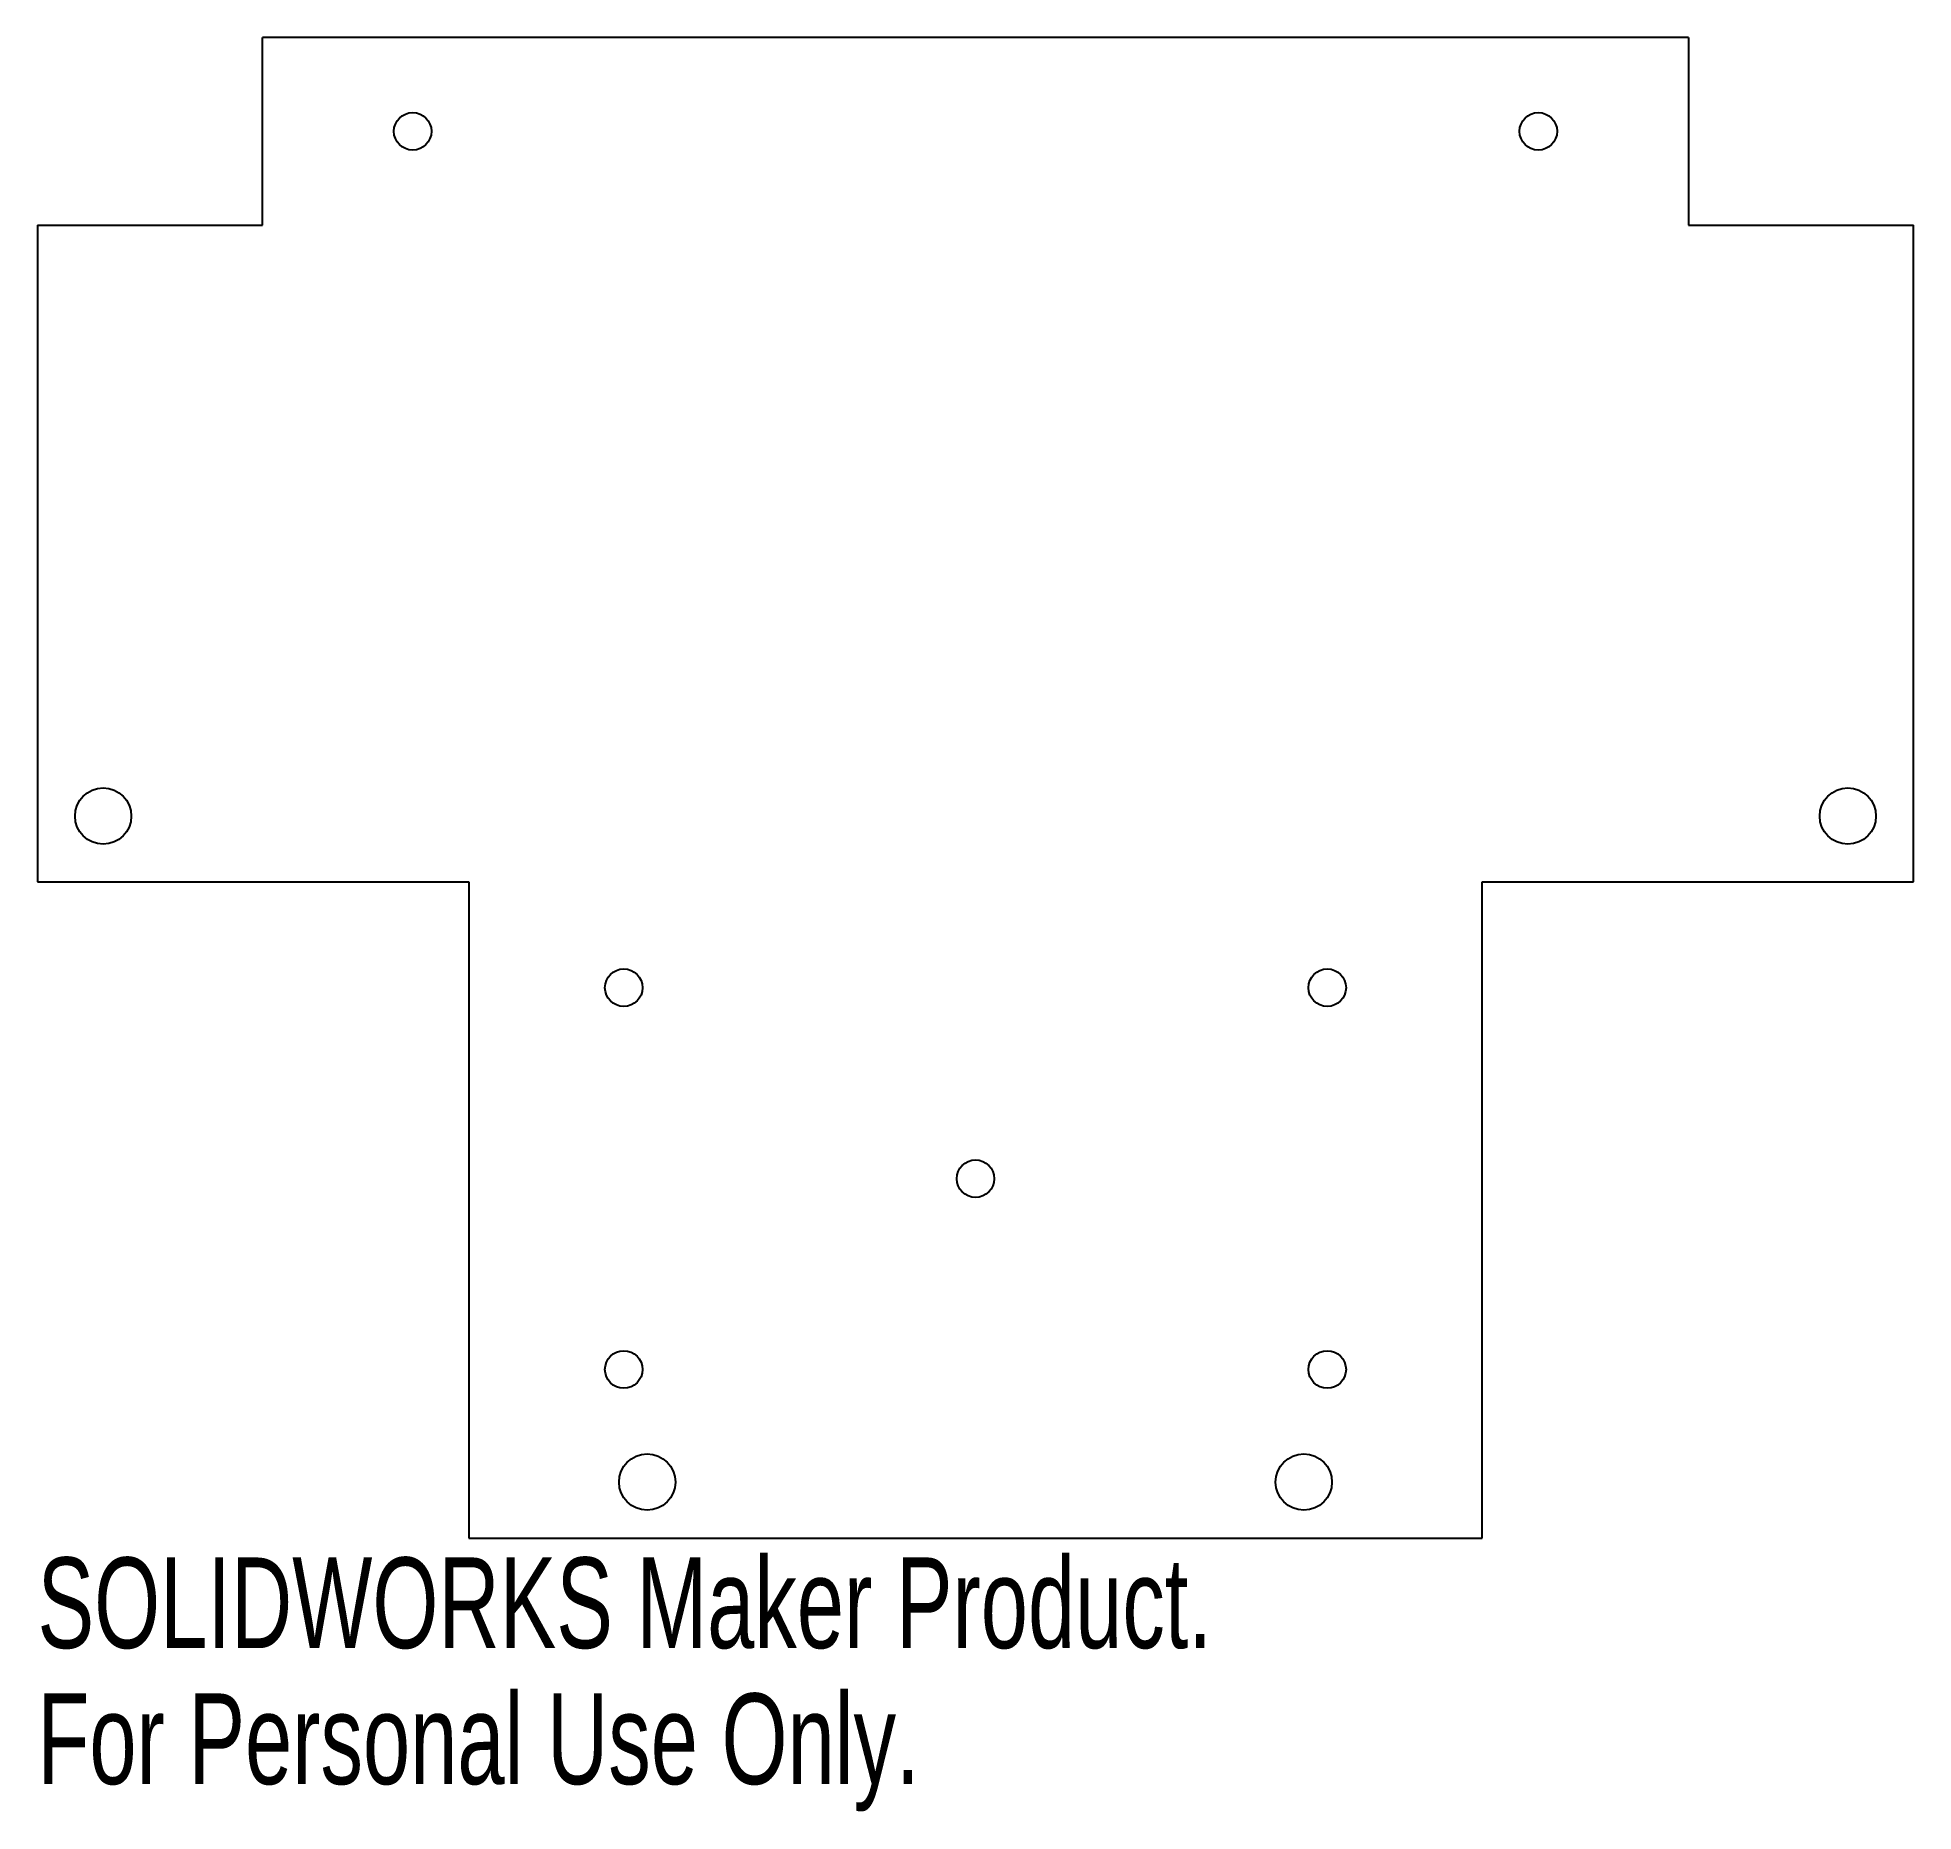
# Model space of a CAD drawing. Header units: millimetres. Extents: x 0 to 100, y -95 to 0.
import ezdxf

# ---------------------------------------------------------------- set-up
doc = ezdxf.new("R2010")
doc.units = ezdxf.units.MM
doc.styles.add('SLDTEXTSTYLE0', font='TXT', dxfattribs={"width": 0.7})

msp = doc.modelspace()

# ---------------------------------------------------------------- linework, layer by layer
at = {"color": 7, "linetype": 'Continuous', "lineweight": 25}
for p, q in [((88, 0), (12, 0)), ((12, -10), (12, 0)), ((88, 0), (88, -10)), ((0, -10), (12, -10)), ((0, -10), (0, -45)), ((88, -10), (100, -10)), ((100, -45), (100, -10)), ((0, -45), (23, -45)), ((23, -45), (23, -80)), ((77, -80), (77, -45)), ((77, -45), (100, -45)), ((23, -80), (77, -80))]:
    msp.add_line(p, q, dxfattribs=at)
for centre, radius in [((20, -5), 1), ((80, -5), 1), ((3.5, -41.5), 1.5), ((96.5, -41.5), 1.5), ((31.25, -50.65), 1), ((68.75, -50.65), 1), ((50, -60.83), 1), ((31.25, -71), 1), ((68.75, -71), 1), ((32.5, -77), 1.5), ((67.5, -77), 1.5)]:
    msp.add_circle(centre, radius, dxfattribs=at)

# ---------------------------------------------------------------- texts
at = {"color": 7, "linetype": 'Continuous', "char_height": 4.8336, "attachment_point": 1, "style": 'SLDTEXTSTYLE0'}
for s, insert in [('SOLIDWORKS Maker Product.', (0, -81.02)), ('For Personal Use Only.', (0, -88.27))]:
    msp.add_mtext(s, dxfattribs=dict(at, insert=insert))

doc.saveas('drawing.dxf')
